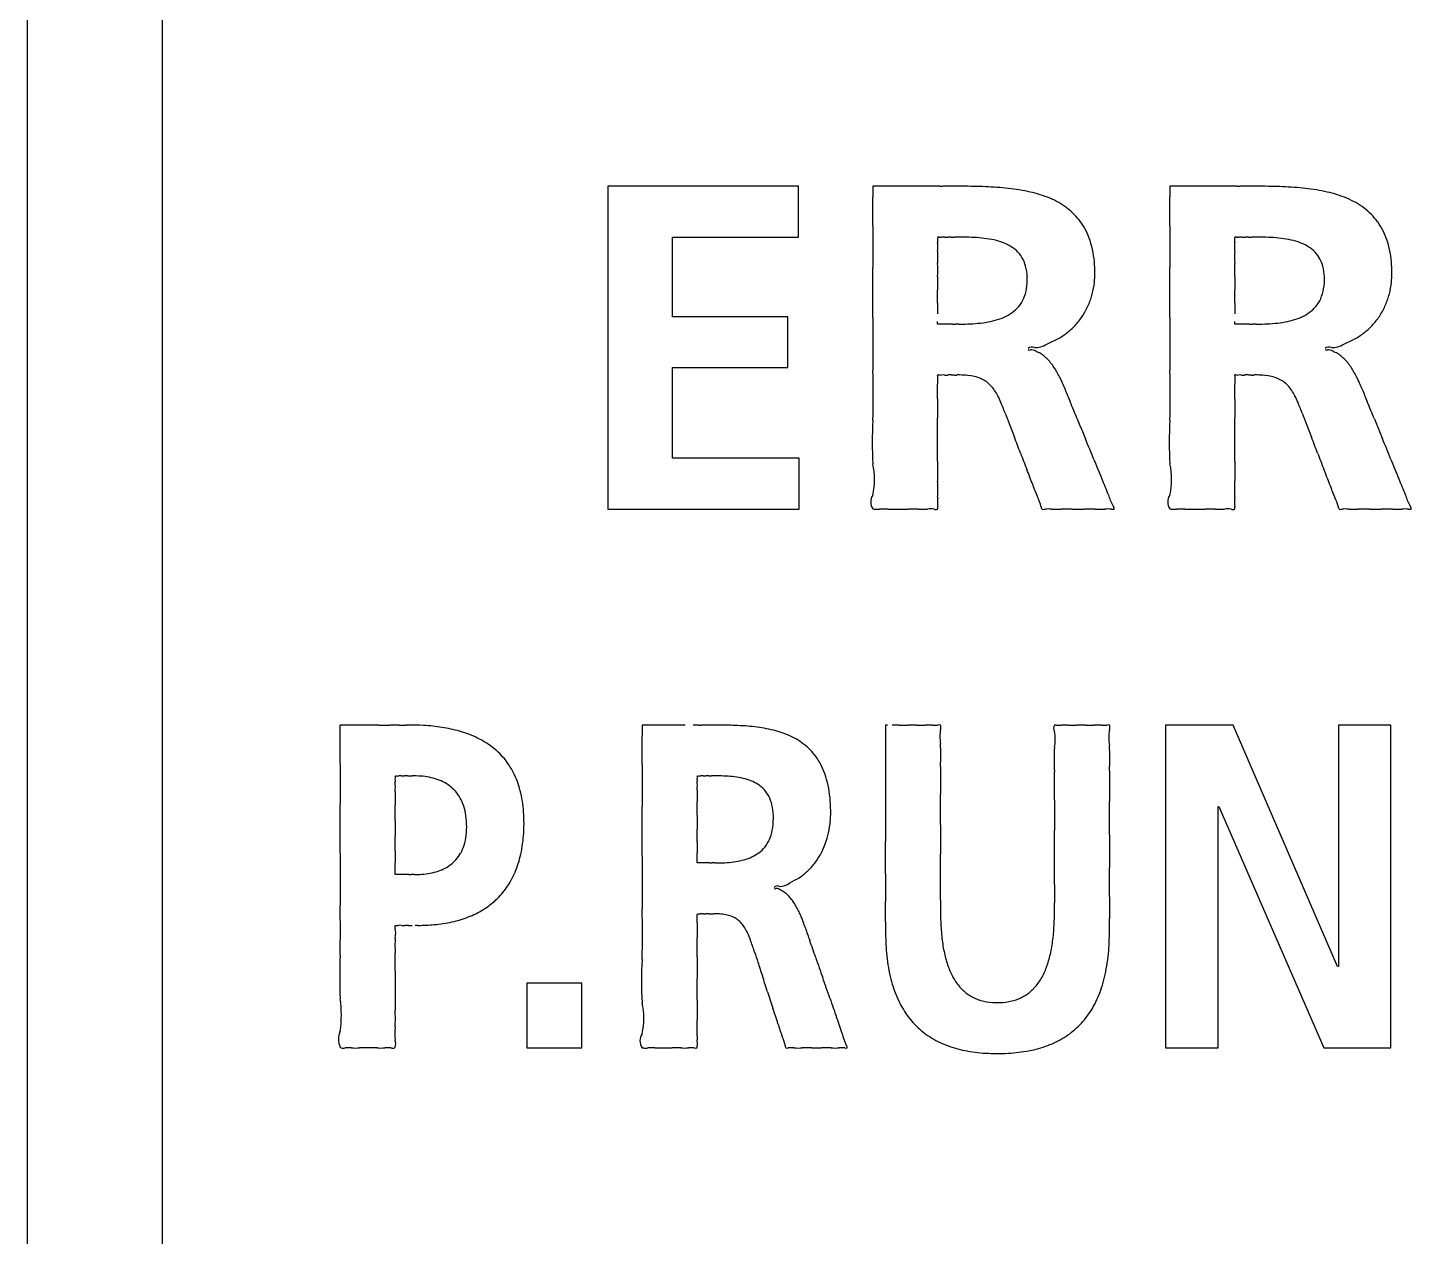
# Model space of a CAD drawing. Extents: x 174.2 to 222.4, y 163.3 to 260.6.
# Drawn here: x 174.17 to 179.31, y 245.24 to 249.72 of the extents above; entities that cross this region are included whole.
import ezdxf

# ---------------------------------------------------------------- set-up
doc = ezdxf.new("R2010")
doc.units = 0
doc.header["$LTSCALE"] = 23.1
doc.layers.get('0').update_dxf_attribs({"linetype": 'CONTINUOUS'})

msp = doc.modelspace()

# ---------------------------------------------------------------- linework, layer by layer
at = {"color": 7, "linetype": 'Continuous'}
for p, q in [((174.6734, 257.6355), (174.6734, 219.5144)), ((174.1734, 168.1355), (174.1734, 257.1355)), ((176.3284, 249.1362), (176.3284, 247.9377)), ((177.0358, 249.1362), (176.3284, 249.1362)), ((177.0358, 248.9475), (177.0358, 249.1362)), ((177.3126, 249.1362), (177.3126, 249.0965)), ((177.5356, 249.1362), (177.3126, 249.1362)), ((178.4159, 249.1362), (178.4159, 249.0965)), ((178.6389, 249.1362), (178.4159, 249.1362)), ((176.5688, 248.652), (176.5688, 248.9475)), ((176.5688, 248.9475), (177.0358, 248.9475)), ((177.5531, 248.9457), (177.554, 248.9475)), ((178.6564, 248.9457), (178.6573, 248.9475)), ((176.9964, 248.652), (176.5688, 248.652)), ((176.9964, 248.4631), (176.9964, 248.652)), ((177.5531, 248.6246), (177.5531, 248.6348)), ((177.6085, 248.6246), (177.5531, 248.6246)), ((177.6316, 248.6246), (177.6273, 248.6246)), ((178.6564, 248.6246), (178.6564, 248.6348)), ((178.7118, 248.6246), (178.6564, 248.6246)), ((178.7349, 248.6246), (178.7306, 248.6246)), ((176.5688, 248.1267), (176.5688, 248.4631)), ((176.5688, 248.4631), (176.9964, 248.4631)), ((177.5531, 248.432), (177.5539, 248.4357)), ((178.6564, 248.432), (178.6572, 248.4357)), ((177.8184, 248.2561), (177.8381, 248.205)), ((178.9217, 248.2561), (178.9414, 248.205)), ((177.0393, 248.1267), (176.5688, 248.1267)), ((177.0393, 247.9377), (177.0393, 248.1267)), ((176.3284, 247.9377), (177.0393, 247.9377)), ((175.3341, 246.9933), (175.3341, 247.1362)), ((175.4781, 247.1362), (175.3341, 247.1362)), ((176.4557, 247.1362), (176.4557, 247.0964)), ((176.6155, 247.1362), (176.4557, 247.1362)), ((177.3595, 247.1362), (177.3595, 246.7034)), ((177.3662, 247.1362), (177.3595, 247.1362)), ((178.3992, 247.1362), (178.3992, 245.9376)), ((178.6502, 247.1362), (178.3992, 247.1362)), ((179.0383, 246.24), (178.6502, 247.1362)), ((179.0412, 247.1362), (179.0412, 246.24)), ((179.2367, 247.1362), (179.0412, 247.1362)), ((179.2367, 245.9376), (179.2367, 247.1362)), ((175.5384, 246.9455), (175.5392, 246.9474)), ((175.5392, 246.9474), (175.5439, 246.9474)), ((176.66, 246.9457), (176.6607, 246.9474)), ((176.6607, 246.9474), (176.6651, 246.9474)), ((178.5947, 245.9376), (178.5947, 246.8341)), ((178.5947, 246.8341), (178.5977, 246.8341)), ((178.5977, 246.8341), (178.9871, 245.9376)), ((175.5384, 246.5815), (175.5384, 246.6242)), ((176.66, 246.6244), (176.66, 246.6621)), ((176.707, 246.6244), (176.66, 246.6244)), ((176.7266, 246.6244), (176.723, 246.6244)), ((177.5638, 246.5609), (177.5638, 246.6579)), ((175.5886, 246.5815), (175.5384, 246.5815)), ((175.6095, 246.5815), (175.6056, 246.5815)), ((176.66, 246.432), (176.6606, 246.4356)), ((176.6606, 246.4356), (176.6649, 246.4356)), ((175.5385, 246.3927), (175.542, 246.3927)), ((175.6208, 246.3927), (175.6243, 246.3927)), ((179.0412, 246.24), (179.0383, 246.24)), ((176.0278, 246.1781), (176.0278, 245.9376)), ((176.2321, 246.1781), (176.0278, 246.1781)), ((176.2321, 245.9376), (176.2321, 246.1781)), ((175.5362, 245.9376), (175.5384, 245.9405)), ((176.0278, 245.9376), (176.2321, 245.9376)), ((178.3992, 245.9376), (178.5947, 245.9376)), ((178.9871, 245.9376), (179.2367, 245.9376))]:
    msp.add_line(p, q, dxfattribs=at)
for centre, radius, start, end in [((177.5481, 28.8381), 220.2982, 89.996751, 90.003249), ((177.5661, 283.3123), 34.1761, 269.99069, 270.00931), ((177.598, 236.112), 13.0242, 89.79599, 90.11567), ((177.6379, 246.6974), 2.4388, 87.8132, 89.8481), ((177.6858, 247.9327), 1.2026, 83.7901, 87.8508), ((178.6514, 28.8276), 220.3086, 89.996751, 90.003249), ((178.6694, 283.3139), 34.1777, 269.9907, 270.0093), ((178.7012, 236.1113), 13.025, 89.796, 90.11567), ((178.7412, 246.6974), 2.4388, 87.8132, 89.8481), ((178.7891, 247.9327), 1.2026, 83.7901, 87.8509), ((-732.9965, 249.043), 910.3091, 359.996637, 0.003363), ((177.7402, 248.4233), 0.7089, 77.2606, 83.8673), ((177.7995, 248.6824), 0.4432, 67.3921, 77.3622), ((177.855, 248.815), 0.2995, 53.4401, 67.4283), ((-731.8932, 249.043), 910.3091, 359.996637, 0.003363), ((178.8435, 248.4233), 0.7089, 77.2606, 83.8673), ((178.9028, 248.6824), 0.4432, 67.3919, 77.3622), ((178.9583, 248.815), 0.2994, 53.4395, 67.428), ((177.8878, 248.8614), 0.2426, 36.0394, 53.1431), ((178.9911, 248.8614), 0.2426, 36.0387, 53.1426), ((440.3531, 248.912), 263.0405, 179.9831, 180.0169), ((177.8748, 248.8549), 0.2569, 18.0653, 35.5015), ((441.4564, 248.912), 263.0405, 179.9831, 180.0169), ((178.9781, 248.8549), 0.257, 18.0648, 35.5008), ((177.5892, 248.9369), 0.0371, 166.2456, 193.7544), ((177.3482, 248.9116), 0.2055, 355.3906, 4.6094), ((177.5566, 248.9416), 0.00642, 66.3424, 113.6576), ((177.5635, 248.9797), 0.0326, 262.3301, 277.6699), ((177.5734, 248.8071), 0.1405, 87.7396, 92.2604), ((177.5851, 249.5091), 0.5617, 269.3709, 270.6291), ((177.5975, 246.8081), 2.1393, 89.8333, 90.1667), ((177.6095, 256.9278), 7.9804, 269.95899, 270.04101), ((177.6198, 207.1938), 41.7536, 89.99365, 90.00635), ((177.6274, 229.3456), 19.6019, 89.9913, 90.0087), ((177.6307, 246.6448), 2.3027, 89.7763, 90.0079), ((177.637, 247.9083), 1.0391, 87.7157, 89.8509), ((177.6537, 248.3186), 0.6285, 84.2456, 87.7513), ((177.6763, 248.5387), 0.4072, 79.0361, 84.2907), ((177.7024, 248.672), 0.2715, 71.5823, 79.1047), ((177.7297, 248.7533), 0.1856, 61.228, 71.6483), ((177.7698, 248.8231), 0.3667, 3.2883, 17.696), ((178.6924, 248.9369), 0.0371, 166.2456, 193.7544), ((178.4515, 248.9116), 0.2055, 355.3906, 4.6094), ((178.6599, 248.9416), 0.00642, 66.3424, 113.6576), ((178.6668, 248.9797), 0.0326, 262.3301, 277.6699), ((178.6767, 248.8071), 0.1405, 87.7396, 92.2604), ((178.6884, 249.5091), 0.5617, 269.3709, 270.6291), ((178.7008, 246.8081), 2.1393, 89.8333, 90.1667), ((178.7128, 256.9278), 7.9804, 269.95899, 270.04101), ((178.7231, 207.1931), 41.7544, 89.99365, 90.00635), ((178.7307, 229.3464), 19.6011, 89.9913, 90.0087), ((178.734, 246.6446), 2.3029, 89.7763, 90.0079), ((178.7403, 247.9077), 1.0397, 87.7163, 89.8507), ((178.757, 248.3178), 0.6292, 84.2485, 87.7519), ((178.7795, 248.5381), 0.4078, 79.0436, 84.2935), ((178.8057, 248.6715), 0.2719, 71.597, 79.1122), ((178.833, 248.753), 0.186, 61.2519, 71.6632), ((178.8731, 248.8231), 0.3667, 3.2882, 17.6955), ((178.4622, 248.8732), 0.9094, 178.6212, 181.3788), ((177.7532, 248.7962), 0.1367, 47.6242, 61.2032), ((177.7652, 248.8102), 0.1183, 31.6132, 47.357), ((179.5655, 248.8732), 0.9094, 178.6212, 181.3788), ((178.8566, 248.796), 0.1369, 47.6559, 61.2279), ((178.8686, 248.8101), 0.1184, 31.6446, 47.3895), ((103.2732, 248.742), 74.0395, 359.928517, 0.071483), ((173.8717, 248.8264), 3.6815, 359.6123, 0.3877), ((177.7568, 248.806), 0.1277, 15.5015, 31.2392), ((177.7102, 248.794), 0.1758, 1.9925, 15.2145), ((177.763, 248.8155), 0.3739, 354.5787, 4.3885), ((104.3765, 248.742), 74.0395, 359.928517, 0.071483), ((174.9749, 248.8264), 3.6815, 359.6123, 0.3877), ((178.8603, 248.806), 0.1276, 15.5215, 31.2701), ((178.8138, 248.794), 0.1756, 1.9956, 15.2332), ((178.8663, 248.8155), 0.3739, 354.5787, 4.3884), ((191.6792, 248.7759), 14.1261, 179.89612, 180.10388), ((177.6809, 248.7902), 0.2052, 350.3377, 2.7706), ((177.8455, 248.8098), 0.2913, 345.4415, 354.1736), ((192.7825, 248.7759), 14.1261, 179.89612, 180.10388), ((178.7847, 248.7902), 0.2049, 350.3253, 2.7741), ((178.9488, 248.8098), 0.2913, 345.4415, 354.1736), ((125.5806, 248.7263), 51.9725, 359.97356, 0.02644), ((177.7315, 248.7811), 0.1539, 336.1851, 350.4957), ((177.8583, 248.8064), 0.278, 336.5008, 345.4444), ((126.6839, 248.7263), 51.9725, 359.97356, 0.02644), ((178.8351, 248.7811), 0.1537, 336.1591, 350.4828), ((178.9616, 248.8064), 0.278, 336.5008, 345.4444), ((361.6331, 248.6823), 184.08, 179.99377, 180.00623), ((177.7519, 248.7753), 0.1332, 305.7155, 320.033), ((177.7557, 248.7713), 0.1278, 320.3373, 335.8332), ((177.8658, 248.8034), 0.2699, 327.3753, 336.4665), ((362.7364, 248.6823), 184.08, 179.99377, 180.00623), ((178.8553, 248.7754), 0.1333, 305.6866, 320.0007), ((178.8592, 248.7713), 0.1277, 320.3046, 335.8062), ((178.9691, 248.8034), 0.2699, 327.3753, 336.4665), ((197.3426, 248.5519), 20.0302, 179.7203, 180.2797), ((177.6139, 344.5649), 95.9403, 269.996806, 270.003194), ((177.6232, 226.9716), 21.6531, 89.98932, 90.01068), ((177.6318, 249.7435), 1.1188, 269.9909, 271.1831), ((177.6408, 249.329), 0.7043, 271.1403, 274.2669), ((177.658, 249.1041), 0.4787, 274.2219, 278.7738), ((177.6812, 248.956), 0.3288, 278.7232, 285.1511), ((177.7075, 248.8598), 0.2291, 285.0879, 293.9213), ((177.7332, 248.802), 0.1658, 293.8926, 305.5949), ((177.8576, 248.8145), 0.2834, 309.0228, 317.7404), ((177.8744, 248.7976), 0.2596, 317.9847, 327.4157), ((198.4459, 248.5519), 20.0302, 179.7203, 180.2797), ((178.7171, 344.5604), 95.9358, 269.996806, 270.003194), ((178.7265, 226.9726), 21.652, 89.98932, 90.01068), ((178.7351, 249.7438), 1.1191, 269.9909, 271.1829), ((178.7441, 249.3296), 0.7048, 271.1403, 274.2653), ((178.7613, 249.1047), 0.4793, 274.2203, 278.7686), ((178.7844, 248.9565), 0.3293, 278.718, 285.14), ((178.8108, 248.8602), 0.2295, 285.0767, 293.9019), ((178.8365, 248.8022), 0.166, 293.8729, 305.5669), ((178.9609, 248.8145), 0.2834, 309.0228, 317.7404), ((178.9777, 248.7976), 0.2596, 317.9847, 327.4157), ((177.0333, 250.6003), 2.2488, 294.2845, 295.4457), ((177.895, 248.7635), 0.2202, 298.3268, 309.7992), ((178.1366, 250.6003), 2.2488, 294.2845, 295.4457), ((178.9983, 248.7635), 0.2202, 298.3268, 309.7992), ((177.9033, 248.5211), 0.0185, 61.264, 138.1706), ((177.8942, 248.5347), 0.00651, 224.1695, 301.6134), ((177.9004, 248.5002), 0.0291, 54.5462, 95.5876), ((177.9153, 248.6137), 0.0764, 267.695, 304.1432), ((177.659, 247.9748), 0.6068, 62.9212, 64.803), ((177.8847, 248.4285), 0.1002, 48.3181, 59.7636), ((179.0066, 248.5211), 0.0185, 61.264, 138.1706), ((178.9975, 248.5347), 0.00651, 224.1702, 301.6147), ((179.0037, 248.5002), 0.0291, 54.5481, 95.5888), ((179.0186, 248.6137), 0.0764, 267.695, 304.1432), ((178.7624, 247.9751), 0.6065, 62.922, 64.8047), ((178.988, 248.4285), 0.1002, 48.3178, 59.7643), ((177.8371, 248.3709), 0.1749, 42.5564, 49.2112), ((177.8208, 248.3569), 0.1964, 36.3116, 42.3331), ((177.767, 248.3169), 0.2634, 31.8737, 36.4016), ((178.9405, 248.371), 0.1748, 42.5548, 49.2108), ((178.9241, 248.357), 0.1964, 36.3093, 42.3315), ((178.8703, 248.3169), 0.2634, 31.8712, 36.3993), ((172.1327, 248.3603), 5.1808, 358.9624, 1.0376), ((178.5487, 248.4168), 0.9957, 179.1265, 180.8735), ((177.5564, 248.4291), 0.00705, 69.0535, 110.9465), ((177.5633, 248.4723), 0.0369, 263.2244, 276.7756), ((177.5732, 248.2756), 0.1601, 88.0021, 91.9979), ((177.585, 249.0767), 0.6411, 269.445, 270.555), ((177.5974, 245.9719), 2.4638, 89.855, 90.145), ((177.6093, 259.3577), 10.922, 269.97035, 270.02965), ((177.6195, 265.0252), 16.5896, 269.98457, 270.01543), ((177.6266, 246.3015), 2.1342, 89.928, 90.072), ((177.6292, 247.9412), 0.4945, 88.4408, 89.9934), ((177.6355, 248.1541), 0.2814, 82.6168, 88.5389), ((177.6483, 248.2512), 0.1835, 74.8112, 82.6969), ((177.6623, 248.3032), 0.1297, 64.8187, 74.7618), ((177.6709, 248.3222), 0.1088, 53.5841, 64.6495), ((177.709, 248.2808), 0.3317, 28.3054, 31.8845), ((177.6049, 248.2248), 0.4499, 25.7126, 28.2941), ((177.637, 248.2388), 0.415, 23.6835, 25.8899), ((173.236, 248.3603), 5.1808, 358.9624, 1.0376), ((179.652, 248.4168), 0.9957, 179.1265, 180.8735), ((178.6597, 248.4291), 0.00705, 69.0535, 110.9465), ((178.6666, 248.4723), 0.0369, 263.2244, 276.7756), ((178.6765, 248.2756), 0.1601, 88.0021, 91.9979), ((178.6883, 249.0767), 0.6411, 269.445, 270.555), ((178.7007, 245.9719), 2.4638, 89.855, 90.145), ((178.7126, 259.3577), 10.922, 269.97035, 270.02965), ((178.7227, 265.0252), 16.5896, 269.98457, 270.01543), ((178.7299, 246.3015), 2.1342, 89.928, 90.072), ((178.7325, 247.9412), 0.4945, 88.4408, 89.9934), ((178.7388, 248.1541), 0.2814, 82.6168, 88.5389), ((178.7516, 248.2512), 0.1835, 74.8112, 82.6969), ((178.7656, 248.3032), 0.1297, 64.8187, 74.7618), ((178.7742, 248.3222), 0.1088, 53.5841, 64.6495), ((178.8123, 248.2808), 0.3317, 28.3031, 31.8819), ((178.708, 248.2248), 0.4501, 25.7113, 28.2918), ((178.7401, 248.2388), 0.4152, 23.6833, 25.8888), ((172.0867, 248.3743), 5.4664, 359.7137, 0.2863), ((177.6685, 248.3197), 0.1123, 42.7071, 53.3585), ((177.6465, 248.2998), 0.142, 33.7105, 42.5831), ((177.5878, 248.2607), 0.2126, 27.1986, 33.6962), ((177.2816, 248.0906), 0.7999, 21.4567, 23.1805), ((182.5265, 250.2034), 4.8545, 202.0201, 202.6172), ((173.19, 248.3743), 5.4664, 359.7137, 0.2863), ((178.7718, 248.3197), 0.1123, 42.7072, 53.3584), ((178.7498, 248.2998), 0.142, 33.7104, 42.5833), ((178.691, 248.2606), 0.2126, 27.1991, 33.6957), ((178.3848, 248.0906), 0.8001, 21.4569, 23.1803), ((183.6306, 250.2037), 4.8554, 202.0201, 202.6171), ((202.8354, 248.3115), 25.2823, 179.91942, 180.08058), ((177.4677, 248.1983), 0.3479, 22.8438, 27.2868), ((177.0916, 248.0402), 0.7558, 21.0174, 22.8222), ((172.7885, 246.372), 5.3709, 20.9632, 21.1664), ((160.003, 240.8925), 19.5176, 22.21707, 22.42018), ((203.9387, 248.3115), 25.2823, 179.91942, 180.08058), ((178.5712, 248.1985), 0.3475, 22.8418, 27.2888), ((178.1884, 248.0376), 0.7628, 21.0265, 22.8146), ((173.5147, 246.2241), 5.776, 20.99427, 21.18329), ((161.104, 240.8915), 19.5202, 22.21709, 22.42016), ((178.5722, 248.186), 1.2621, 176.3442, 183.6558), ((-299.4041, 248.236), 476.9572, 359.995207, 0.004793), ((210.5282, 260.8762), 35.0599, 201.03206, 201.09752), ((206.2341, 259.7902), 30.4267, 202.24344, 202.39381), ((179.6754, 248.186), 1.2621, 176.3442, 183.6558), ((-298.3008, 248.236), 476.9572, 359.995207, 0.004793), ((214.2722, 261.9103), 37.8958, 201.0585, 201.11906), ((207.3337, 259.7887), 30.4227, 202.24343, 202.39382), ((142.6112, 248.1557), 34.9419, 359.93383, 0.06617), ((137.7676, 232.7376), 42.9521, 21.02262, 21.10696), ((167.1402, 243.654), 11.8665, 22.11921, 22.51804), ((143.7145, 248.1557), 34.9419, 359.93383, 0.06617), ((139.0794, 232.7986), 42.7357, 21.04639, 21.13117), ((168.2465, 243.6553), 11.8632, 22.11916, 22.5181), ((177.0421, 248.0478), 0.2766, 347.9486, 12.0514), ((185.6496, 248.0785), 8.0966, 179.73884, 180.26116), ((187.9454, 251.9952), 10.7943, 200.89124, 201.23834), ((181.0452, 249.2757), 3.132, 201.6105, 203.0268), ((178.1454, 248.0478), 0.2766, 347.9486, 12.0514), ((186.7529, 248.0785), 8.0966, 179.73884, 180.26116), ((189.043, 251.9978), 10.7898, 200.91513, 201.26243), ((182.1477, 249.2753), 3.1311, 201.6103, 203.027), ((175.332, 247.0691), 2.747, 20.4256, 21.704), ((176.4361, 247.0682), 2.7467, 20.4494, 21.7281), ((175.6702, 248.012), 1.8831, 359.1005, 0.8995), ((178.5277, 248.2399), 0.6566, 198.8429, 203.2866), ((177.4817, 247.7362), 0.75, 19.8615, 24.7757), ((176.7735, 248.012), 1.8831, 359.1005, 0.8995), ((179.631, 248.2401), 0.6565, 198.8664, 203.3112), ((178.5852, 247.7363), 0.7498, 19.8608, 24.7764), ((177.3489, 247.9644), 0.0445, 144.7466, 215.2534), ((177.9247, 247.9641), 0.372, 177.1762, 182.8238), ((177.8032, 247.9152), 0.1377, 13.9208, 28.2088), ((178.3385, 248.0298), 0.1562, 194.3573, 210.2799), ((178.1907, 247.938), 0.0183, 358.8986, 45.3228), ((178.4522, 247.9644), 0.0445, 144.7466, 215.2534), ((179.028, 247.9641), 0.372, 177.1762, 182.8238), ((178.9067, 247.9152), 0.1377, 13.9429, 28.2346), ((179.4417, 248.0298), 0.1562, 194.355, 210.2823), ((179.294, 247.938), 0.0183, 358.8916, 45.3302), ((177.3204, 247.9662), 0.0286, 254.2588, 266.0422), ((177.3282, 248.0951), 0.1577, 266.4342, 273.5658), ((177.353, 247.166), 0.7719, 88.8906, 91.1094), ((177.3861, 251.6701), 3.7325, 269.7206, 270.2794), ((177.4239, 260.8663), 12.9287, 269.91325, 270.08675), ((177.4625, 246.2106), 1.7272, 89.3675, 90.6325), ((177.4983, 248.3487), 0.4114, 267.6763, 272.3237), ((177.5274, 247.8467), 0.0918, 82.2322, 97.7678), ((177.5461, 247.9522), 0.0158, 246.6998, 293.3002), ((177.5396, 247.943), 0.0138, 337.1516, 11.6318), ((177.9538, 247.9488), 0.0169, 181.5015, 221.1561), ((177.9462, 247.9542), 0.0173, 252.8088, 287.1912), ((177.9637, 247.8212), 0.1171, 83.9033, 96.0967), ((177.9938, 248.4777), 0.5403, 268.1248, 271.8752), ((178.0323, 245.8255), 2.1123, 89.4351, 90.5649), ((178.075, 252.5769), 4.6393, 269.7299, 270.2701), ((178.1177, 245.5644), 2.3734, 89.4973, 90.5027), ((178.1562, 248.5542), 0.6168, 268.3574, 271.6426), ((178.1864, 247.8049), 0.1334, 84.6482, 95.3518), ((178.2039, 247.9561), 0.0191, 254.5236, 285.4764), ((178.4237, 247.9662), 0.0286, 254.2588, 266.0422), ((178.4315, 248.0951), 0.1577, 266.4342, 273.5658), ((178.4563, 247.166), 0.7719, 88.8906, 91.1094), ((178.4894, 251.6701), 3.7325, 269.7206, 270.2794), ((178.5272, 260.8663), 12.9287, 269.91325, 270.08675), ((178.5658, 246.2106), 1.7272, 89.3675, 90.6325), ((178.6016, 248.3487), 0.4114, 267.6763, 272.3237), ((178.6307, 247.8467), 0.0918, 82.2322, 97.7678), ((178.6493, 247.9522), 0.0158, 246.6998, 293.3002), ((178.6429, 247.943), 0.0138, 337.1516, 11.6318), ((179.0572, 247.9488), 0.0169, 181.5209, 221.1841), ((179.0496, 247.9542), 0.0173, 252.8194, 287.1806), ((179.0672, 247.8212), 0.1171, 83.907, 96.093), ((179.0973, 248.4777), 0.5403, 268.1259, 271.8741), ((179.1357, 245.8257), 2.1121, 89.4354, 90.5646), ((179.1784, 252.5761), 4.6385, 269.73, 270.27), ((179.2211, 245.565), 2.3728, 89.4975, 90.5025), ((179.2596, 248.554), 0.6166, 268.3581, 271.6419), ((179.2897, 247.805), 0.1333, 84.6503, 95.3497), ((179.3072, 247.9561), 0.0191, 254.5302, 285.4698), ((175.4982, 589.5111), 342.3749, 269.996642, 270.003358), ((175.5357, 163.1027), 84.0335, 89.98811, 90.01189), ((175.566, 265.8355), 18.6993, 269.96054, 270.03946), ((175.5852, 243.9838), 3.1524, 89.884, 90.116), ((175.5908, 246.161), 0.9752, 86.9278, 89.9526), ((175.6053, 246.4362), 0.6996, 81.2246, 86.9041), ((175.6301, 246.5925), 0.5414, 74.219, 81.2921), ((176.6557, 88.2955), 158.8407, 89.996171, 90.003829), ((176.6711, 271.778), 24.6418, 269.98903, 270.01097), ((176.6981, 237.7473), 9.389, 89.75972, 90.13623), ((176.732, 245.3769), 1.7593, 87.4252, 89.8209), ((176.7726, 246.2648), 0.8704, 82.6972, 87.4675), ((176.8178, 246.6123), 0.52, 75.0836, 82.7756), ((177.3974, 141.1915), 105.9446, 89.992906, 90.007094), ((177.4261, 276.9748), 29.8386, 269.96998, 270.03002), ((177.4583, 239.0565), 8.0797, 89.88242, 90.11758), ((177.4909, 249.229), 2.0929, 269.5633, 270.4367), ((177.5206, 246.6252), 0.5111, 88.4588, 91.5412), ((177.5443, 247.2482), 0.1124, 264.9123, 275.0877), ((177.5589, 247.1188), 0.018, 75.1583, 104.8417), ((177.5484, 247.1285), 0.0169, 335.1724, 27.0394), ((178.0052, 247.1248), 0.0216, 148.1516, 211.8484), ((177.9902, 247.1151), 0.0213, 80.9467, 99.0533), ((178.0026, 247.2941), 0.1582, 266.7285, 273.2715), ((178.0247, 246.3967), 0.7396, 88.9837, 91.0163), ((178.0535, 249.9576), 2.8215, 269.6825, 270.3175), ((178.0857, 242.1082), 5.0281, 89.8111, 90.1889), ((178.1182, 249.2625), 2.1264, 269.5702, 270.4298), ((178.1479, 246.5931), 0.5432, 88.5499, 91.4501), ((178.1717, 247.2556), 0.1199, 265.2287, 274.7713), ((178.1862, 247.1175), 0.0192, 76.0977, 103.9023), ((178.1749, 247.1277), 0.0181, 334.0486, 27.9499), ((175.6652, 246.7164), 0.4125, 65.318, 74.2394), ((175.7004, 246.7932), 0.3281, 54.4319, 65.3072), ((-725.6445, 247.043), 902.1001, 359.996607, 0.003393), ((176.8652, 246.7884), 0.3376, 63.8389, 75.1565), ((176.904, 246.8683), 0.2488, 48.7853, 63.75), ((177.7376, 247.0942), 0.176, 171.1226, 188.8774), ((177.8316, 247.0829), 0.1582, 348.8622, 11.1378), ((178.3744, 247.0898), 0.1857, 170.6876, 189.3124), ((175.7257, 246.8294), 0.2839, 41.8406, 54.3314), ((176.9157, 246.8842), 0.2291, 31.5366, 48.3623), ((176.6997, 247.025), 0.8651, 357.2117, 2.7883), ((178.73, 247.0079), 0.7445, 176.5787, 183.4213), ((177.2793, 247.0131), 0.913, 357.0758, 2.9242), ((556.3732, 246.9175), 381.0391, 179.988601, 180.011399), ((175.7279, 246.8326), 0.2802, 28.5432, 41.6523), ((437.1241, 246.912), 260.6685, 179.982946, 180.017054), ((176.8756, 246.862), 0.2749, 15.3045, 31.1242), ((181.2262, 246.9312), 3.6628, 179.1915, 180.8085), ((175.5934, 246.9355), 0.0559, 169.6876, 190.3124), ((175.2277, 246.9067), 0.3113, 356.5519, 3.4481), ((175.5479, 246.9769), 0.0298, 262.4085, 277.5915), ((175.5568, 246.8188), 0.1287, 87.7635, 92.2365), ((175.5674, 247.4621), 0.5147, 269.3778, 270.6222), ((175.5787, 244.9755), 1.9719, 89.8361, 90.1639), ((175.5895, 255.0138), 8.0664, 269.96323, 270.03677), ((175.5988, 282.2363), 35.2889, 269.99319, 270.00681), ((175.6057, 243.8596), 3.0878, 89.9499, 90.0501), ((175.6085, 246.457), 0.4904, 89.0621, 90.0131), ((175.6117, 246.6554), 0.292, 82.6261, 89.0387), ((175.6184, 246.7046), 0.2423, 75.2604, 82.7003), ((175.6302, 246.7498), 0.1956, 66.3751, 75.2606), ((175.6429, 246.7788), 0.164, 56.0339, 66.3583), ((175.6924, 246.8143), 0.3201, 15.9037, 28.3761), ((176.7044, 246.9369), 0.0453, 168.7722, 191.2278), ((176.4083, 246.9115), 0.2523, 356.2435, 3.7565), ((176.6688, 246.9749), 0.0278, 262.3665, 277.6335), ((176.6772, 246.8276), 0.1199, 87.7509, 92.2491), ((176.6872, 247.4269), 0.4796, 269.374, 270.626), ((176.6977, 245.1205), 1.8269, 89.8342, 90.1658), ((176.7078, 253.7912), 6.8438, 269.95938, 270.04062), ((176.7166, 207.3238), 39.6236, 89.99431, 90.00569), ((176.7231, 233.3648), 13.5826, 89.98933, 90.01067), ((176.7259, 245.2834), 1.664, 89.7368, 90.0091), ((176.7312, 246.1967), 0.7507, 87.3123, 89.8242), ((176.7454, 246.4915), 0.4556, 83.2375, 87.3527), ((176.7641, 246.6478), 0.2981, 77.1565, 83.2837), ((176.7853, 246.7397), 0.2038, 68.5902, 77.215), ((176.806, 246.7924), 0.1472, 57.0909, 68.609), ((176.7311, 246.8237), 0.4244, 2.7523, 15.1339), ((174.8901, 246.9105), 3.0972, 359.0202, 0.9798), ((182.0534, 246.9094), 3.8626, 179.1515, 180.8485), ((176.9163, 246.8632), 1.3781, 178.9689, 181.0311), ((175.6524, 246.7932), 0.1467, 44.4695, 55.957), ((175.6535, 246.7948), 0.1448, 32.3807, 44.3431), ((175.6401, 246.7867), 0.1604, 20.7142, 32.2519), ((175.5947, 246.7873), 0.4215, 5.0617, 15.7934), ((177.7764, 246.8731), 1.1166, 178.8766, 181.1234), ((176.821, 246.816), 0.1192, 42.8841, 56.9626), ((176.8227, 246.8185), 0.1163, 27.4758, 42.5672), ((176.8017, 246.8083), 0.1396, 13.1483, 27.2157), ((163.06, 246.8236), 14.5039, 359.77899, 0.22101), ((67.9018, 246.7512), 107.4323, 359.951699, 0.048301), ((169.9589, 246.8102), 5.5796, 359.7101, 0.2899), ((175.6063, 246.7742), 0.1965, 10.2404, 20.6505), ((175.4505, 246.773), 0.5663, 356.2899, 5.223), ((103.0839, 246.742), 73.3719, 359.927866, 0.072134), ((172.1392, 246.8263), 4.5208, 359.6841, 0.3159), ((176.7386, 246.7941), 0.2043, 1.6643, 13.0036), ((176.7161, 246.8155), 0.4398, 355.3921, 3.7285), ((190.1284, 246.8014), 12.1417, 179.73498, 180.26502), ((163.0697, 246.7902), 15.1216, 359.76538, 0.23462), ((196.9474, 246.7529), 21.409, 179.92231, 180.07769), ((175.5398, 246.7624), 0.264, 1.4139, 10.1878), ((175.5263, 246.7598), 0.2776, 353.1642, 1.8763), ((194.0064, 246.7757), 17.3465, 179.91536, 180.08464), ((176.7022, 246.7901), 0.2409, 351.7748, 2.3565), ((176.8181, 246.8093), 0.3377, 347.5598, 355.0569), ((235.8649, 246.7128), 58.3012, 179.946066, 180.053934), ((96.7708, 246.6967), 78.7677, 359.98023, 0.01977), ((175.5983, 246.7509), 0.2051, 342.9549, 353.2396), ((175.5036, 246.7656), 0.5129, 347.7966, 356.731), ((112.8389, 246.7261), 63.821, 359.97846, 0.02154), ((176.807, 246.766), 0.1328, 324.9322, 339.2501), ((176.7683, 246.78), 0.174, 339.4601, 351.9691), ((176.8428, 246.8037), 0.3124, 339.7403, 347.5789), ((129.0626, 246.6912), 48.9243, 359.93673, 0.06327), ((229.9069, 246.6676), 51.7157, 179.9327, 180.0673), ((454.5235, 246.6469), 278.9851, 179.995341, 180.004659), ((175.6431, 246.7374), 0.1583, 331.0518, 342.8756), ((402.7061, 246.6821), 226.0461, 179.994924, 180.005076), ((176.806, 246.7724), 0.1379, 297.6706, 310.1925), ((176.815, 246.7611), 0.1235, 310.3977, 324.6553), ((176.865, 246.7956), 0.2888, 331.4913, 339.7228), ((-253.7491, 246.6436), 431.1086, 359.992053, 0.007947), ((204.4725, 246.5642), 29.1385, 179.81056, 180.18944), ((175.6527, 246.7409), 0.1532, 295.2805, 306.0553), ((175.6622, 246.7274), 0.1367, 306.1563, 318.2505), ((175.6612, 246.7278), 0.1377, 318.4134, 330.9123), ((175.6322, 246.7383), 0.3814, 337.0506, 347.7151), ((196.305, 246.5518), 19.8496, 179.71775, 180.28225), ((176.7116, 315.0832), 68.4587, 269.996198, 270.003802), ((176.7195, 231.1738), 15.4507, 89.98728, 90.01272), ((176.7268, 247.4251), 0.8007, 269.9898, 271.4043), ((176.7344, 247.1315), 0.507, 271.3557, 275.047), ((176.7487, 246.9731), 0.3479, 274.998, 280.3343), ((176.7676, 246.8706), 0.2437, 280.2885, 287.7239), ((176.788, 246.807), 0.1769, 287.6863, 297.6282), ((176.888, 246.7847), 0.2635, 313.71, 322.3688), ((176.8906, 246.7814), 0.2595, 322.6097, 331.5493), ((-683.507, 246.5906), 861.4939, 359.996903, 0.003097), ((175.5935, 277.6901), 31.1086, 269.99108, 270.00892), ((175.602, 239.5605), 7.021, 89.97015, 90.02985), ((175.6093, 246.9832), 0.4017, 270.0346, 272.8588), ((175.6144, 246.8816), 0.3, 272.8591, 278.9003), ((175.6242, 246.8202), 0.2377, 278.8408, 286.2044), ((175.6385, 246.7711), 0.1866, 286.1944, 295.257), ((175.6929, 246.713), 0.3157, 325.2435, 336.9823), ((176.4445, 247.6177), 1.205, 297.665, 299.5678), ((176.9372, 246.7295), 0.1896, 302.5184, 314.5073), ((282.6453, 246.5323), 105.2858, 179.971954, 180.028046), ((97.2498, 246.5532), 80.9414, 359.962015, 0.037985), ((175.7143, 246.699), 0.2901, 313.0298, 325.1045), ((176.9579, 246.523), 0.016, 63.4541, 139.3492), ((176.9498, 246.5339), 0.00561, 223.462, 299.8536), ((176.9543, 246.5052), 0.0239, 51.1076, 94.0989), ((176.9654, 246.6007), 0.0633, 269.5955, 307.5323), ((176.7895, 246.1942), 0.3755, 58.6998, 61.3774), ((176.9351, 246.4431), 0.0873, 43.6161, 55.4956), ((131.3665, 246.5242), 46.1973, 359.95442, 0.04558), ((209.476, 246.5103), 31.4892, 179.93856, 180.06144), ((167.7663, 246.3748), 7.5684, 359.29493, 0.70507), ((175.7081, 246.7066), 0.2999, 301.4246, 312.9026), ((176.882, 246.3888), 0.1632, 37.9658, 44.5628), ((176.8586, 246.3715), 0.1923, 31.962, 37.7554), ((176.7938, 246.3304), 0.2691, 27.8317, 32.0652), ((154.2048, 246.4434), 23.1548, 359.90752, 0.09248), ((185.3144, 246.4677), 7.7506, 179.85443, 180.14557), ((173.2007, 246.4608), 4.7862, 359.8128, 0.1872), ((207.1103, 246.4588), 28.9191, 179.91941, 180.08059), ((175.6597, 246.8126), 0.4168, 282.4135, 291.1176), ((175.6865, 246.7429), 0.3421, 291.1344, 301.3549), ((171.3225, 246.3602), 5.1341, 358.953, 1.047), ((175.7241, 246.4168), 0.936, 359.0707, 0.9293), ((176.6686, 246.4689), 0.0335, 263.6592, 276.3408), ((176.6771, 246.2902), 0.1455, 88.1303, 91.8697), ((176.6871, 247.0183), 0.5827, 269.4807, 270.5193), ((176.6977, 244.1888), 2.2469, 89.8648, 90.1352), ((176.7078, 257.0093), 10.5737, 269.97395, 270.02605), ((176.7164, 257.1966), 10.761, 269.97976, 270.02024), ((176.7225, 244.9042), 1.5314, 89.9147, 90.0853), ((176.7247, 246.0793), 0.3563, 88.1631, 89.9924), ((176.73, 246.232), 0.2036, 81.3147, 88.2735), ((176.7404, 246.2993), 0.1354, 72.246, 81.3878), ((176.751, 246.3328), 0.1004, 60.9768, 72.139), ((176.7552, 246.3412), 0.0909, 48.9347, 60.7424), ((176.7472, 246.3326), 0.1027, 37.9988, 48.7111), ((176.7238, 246.2934), 0.3482, 24.556, 27.8454), ((176.6055, 246.2394), 0.4783, 22.1936, 24.5545), ((176.6234, 246.2454), 0.4595, 20.3929, 22.3404), ((178.8964, 246.449), 1.3326, 180.041, 181.8844), ((176.8325, 246.4471), 1.1543, 357.2917, 359.9047), ((172.8221, 246.3964), 5.369, 359.7674, 0.2326), ((175.5473, 246.3872), 0.0104, 147.9042, 211.4618), ((175.4475, 246.3636), 0.0927, 348.6741, 11.3259), ((175.546, 246.4626), 0.07, 266.7097, 273.2903), ((175.5557, 246.0713), 0.3215, 88.9969, 91.0031), ((175.5679, 247.7165), 1.3238, 269.7146, 270.2854), ((175.5814, 241.2321), 5.1606, 89.9232, 90.0768), ((175.5949, 267.181), 20.7883, 269.98183, 270.01817), ((175.6168, 233.8956), 12.4971, 89.98158, 90.01842), ((175.6247, 247.0518), 0.6591, 269.9667, 275.1397), ((175.6373, 246.9127), 0.5194, 275.1247, 282.4422), ((181.7628, 246.3743), 5.1029, 179.6933, 180.3067), ((176.7169, 246.3092), 0.1409, 29.479, 37.9277), ((176.645, 246.2684), 0.2236, 23.5538, 29.504), ((176.5032, 246.2059), 0.3786, 19.6735, 23.6525), ((176.1985, 246.0946), 0.9102, 18.4849, 19.9691), ((182.2748, 248.1751), 5.5124, 198.9694, 199.4846), ((181.0681, 246.3887), 3.7087, 179.7326, 180.2674), ((178.3369, 246.3732), 0.9774, 180.1061, 184.8356), ((178.3254, 246.4315), 0.7613, 181.9831, 186.5742), ((177.2685, 246.4276), 0.7179, 352.4205, 357.2065), ((177.0775, 246.376), 1.1136, 356.599, 359.9269), ((175.9883, 246.3177), 0.4508, 176.4762, 183.5238), ((155.6854, 246.3114), 20.9746, 359.90287, 0.09713), ((176.0606, 246.0479), 0.8485, 18.0796, 19.6555), ((170.5083, 244.2178), 6.6947, 18.06234, 18.22246), ((156.741, 239.2076), 21.5504, 19.13691, 19.31713), ((178.1264, 246.4076), 0.5609, 186.4732, 192.1745), ((177.4631, 246.4008), 0.5215, 346.4922, 352.5109), ((177.5278, 246.3506), 0.6626, 348.5994, 356.4768), ((177.1907, 246.2007), 1.8583, 177.5036, 182.4964), ((173.5737, 246.2562), 1.965, 359.0145, 0.9855), ((177.7038, 246.186), 1.2508, 176.3111, 183.6889), ((220.7177, 246.236), 44.0577, 179.94811, 180.05189), ((219.5079, 260.2429), 44.8588, 198.11728, 198.16751), ((587.4208, 380.7478), 432.004, 198.138829, 198.145963), ((205.0252, 255.9702), 29.5607, 199.1512, 199.30285), ((177.9852, 246.3447), 0.6246, 184.9481, 193.0996), ((177.9583, 246.3711), 0.3889, 192.1344, 199.6126), ((177.6179, 246.3634), 0.3622, 338.6582, 346.5365), ((190.7979, 246.1859), 15.2595, 179.86304, 180.13696), ((140.9081, 234.3782), 37.8872, 18.09545, 18.18934), ((177.8311, 246.3082), 0.4662, 193.0244, 202.7333), ((177.8506, 246.3324), 0.2744, 199.5603, 209.2095), ((177.7159, 246.3249), 0.2569, 328.5758, 338.7039), ((177.6914, 246.3167), 0.4956, 339.3652, 348.7044), ((155.2825, 246.1557), 21.3775, 359.89185, 0.10815), ((166.9343, 242.6011), 10.8082, 19.01252, 19.44153), ((177.7882, 246.2975), 0.203, 209.2169, 221.2694), ((177.7617, 246.2749), 0.1681, 221.4176, 235.3424), ((177.791, 246.2725), 0.165, 301.7111, 315.8638), ((177.7703, 246.2918), 0.1932, 316.0449, 328.5474), ((174.9231, 246.06), 0.4153, 351.725, 8.275), ((179.9533, 246.1137), 4.415, 179.5361, 180.4639), ((176.1875, 246.0477), 0.2743, 347.8443, 12.1557), ((182.3844, 246.0784), 5.7246, 179.6306, 180.3694), ((186.1458, 249.1348), 9.6966, 197.95267, 198.33212), ((179.8412, 247.0196), 2.8342, 198.4603, 199.9937), ((177.7338, 246.2678), 0.3608, 202.794, 214.1805), ((177.7588, 246.272), 0.1641, 235.595, 250.0339), ((177.7688, 246.3024), 0.1961, 250.3142, 263.3261), ((177.7752, 246.3472), 0.2413, 263.0703, 274.7397), ((177.7796, 246.3134), 0.2073, 274.2865, 286.8613), ((177.7905, 246.2747), 0.1671, 287.1274, 301.4561), ((177.8029, 246.2751), 0.3765, 328.2158, 339.3142), ((174.5848, 246.0464), 0.9542, 358.1019, 1.8981), ((174.6031, 245.2871), 2.4706, 17.4445, 18.8403), ((176.5484, 245.7976), 0.6784, 16.5654, 21.8886), ((177.6937, 246.2414), 0.3128, 214.3076, 226.6596), ((177.8524, 246.2451), 0.3187, 315.8728, 328.1062), ((175.4004, 245.9706), 0.0726, 155.9057, 204.0943), ((175.7521, 245.9907), 0.2151, 173.5792, 186.4208), ((175.3156, 246.012), 1.3447, 358.7402, 1.2598), ((177.5286, 246.1877), 0.5906, 195.7166, 200.5682), ((177.6911, 246.2401), 0.3101, 226.8307, 239.0952), ((177.8613, 246.2378), 0.3072, 303.3281, 315.7022), ((175.5009, 245.9536), 0.0398, 340.7839, 19.2161), ((176.4917, 245.9643), 0.0442, 144.548, 215.452), ((176.9251, 245.9641), 0.2658, 176.0462, 183.9538), ((176.6477, 245.9427), 0.0126, 336.4176, 14.0449), ((176.8643, 245.9261), 0.1239, 10.3401, 25.9447), ((177.0014, 245.9474), 0.0152, 176.7676, 219.9822), ((177.3375, 246.017), 0.1413, 190.6018, 207.8522), ((177.2006, 245.9394), 0.0167, 353.9757, 44.1107), ((177.7117, 246.2759), 0.3514, 239.2205, 250.3566), ((177.8157, 246.3375), 0.4172, 281.8816, 291.7161), ((177.8442, 246.2652), 0.3395, 291.7637, 303.1883), ((175.3455, 245.9493), 0.0141, 216.0972, 235.6979), ((175.345, 245.9591), 0.0227, 250.8965, 289.1035), ((175.3644, 245.8264), 0.1119, 83.8852, 96.1148), ((175.3912, 246.4247), 0.4873, 268.2508, 271.7492), ((175.4223, 243.1344), 2.8033, 89.6669, 90.3331), ((175.4548, 244.0011), 1.9366, 89.5211, 90.4789), ((175.4855, 246.324), 0.3866, 267.8437, 272.1563), ((175.5115, 245.8502), 0.0882, 82.5903, 97.4097), ((175.5295, 245.9536), 0.0173, 247.2933, 292.7067), ((176.4632, 245.963), 0.0255, 252.8071, 264.0921), ((176.4689, 246.0412), 0.1039, 265.4011, 274.5989), ((176.4899, 245.4307), 0.5071, 88.5655, 91.4345), ((176.5181, 248.2929), 2.3554, 269.6239, 270.3761), ((176.5502, 265.1265), 19.1888, 269.95035, 270.04965), ((176.583, 244.3463), 1.5914, 89.4168, 90.5832), ((176.6134, 246.3115), 0.3741, 267.8294, 272.1706), ((176.6381, 245.8549), 0.0834, 82.7388, 97.2612), ((176.654, 245.951), 0.0143, 248.2396, 291.7604), ((176.994, 245.9526), 0.0155, 253.8149, 286.1851), ((177.0089, 245.8325), 0.1057, 84.2639, 95.7361), ((177.0345, 246.425), 0.4876, 268.2359, 271.7641), ((177.0672, 244.0309), 1.9068, 89.4687, 90.5313), ((177.1034, 250.1356), 4.198, 269.7466, 270.2534), ((177.1397, 243.7843), 2.1534, 89.5296, 90.4704), ((177.1724, 246.4973), 0.5599, 268.4638, 271.5362), ((177.1979, 245.817), 0.1211, 84.9992, 95.0008), ((177.2128, 245.9545), 0.0174, 255.6332, 284.3668), ((177.7408, 246.3583), 0.4388, 250.3866, 259.8712), ((177.7678, 246.5106), 0.5935, 259.8985, 267.499), ((177.7755, 246.6131), 0.6962, 267.2287, 274.0784), ((177.7872, 246.4745), 0.5571, 273.895, 281.8553)]:
    msp.add_arc(centre, radius, start, end, dxfattribs=at)

doc.saveas('drawing.dxf')
